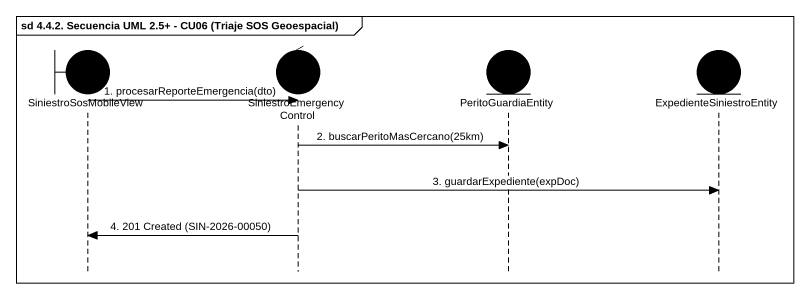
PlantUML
@startuml
mainframe sd 4.4.2. Secuencia UML 2.5+ - CU06 (Triaje SOS Geoespacial)
hide footbox
boundary SiniestroSosMobileView #000000
control SiniestroEmergencyControl #000000
entity PeritoGuardiaEntity #000000
entity ExpedienteSiniestroEntity #000000

SiniestroSosMobileView -> SiniestroEmergencyControl : 1. procesarReporteEmergencia(dto)
SiniestroEmergencyControl -> PeritoGuardiaEntity : 2. buscarPeritoMasCercano(25km)
SiniestroEmergencyControl -> ExpedienteSiniestroEntity : 3. guardarExpediente(expDoc)
SiniestroEmergencyControl -> SiniestroSosMobileView : 4. 201 Created (SIN-2026-00050)
@enduml
